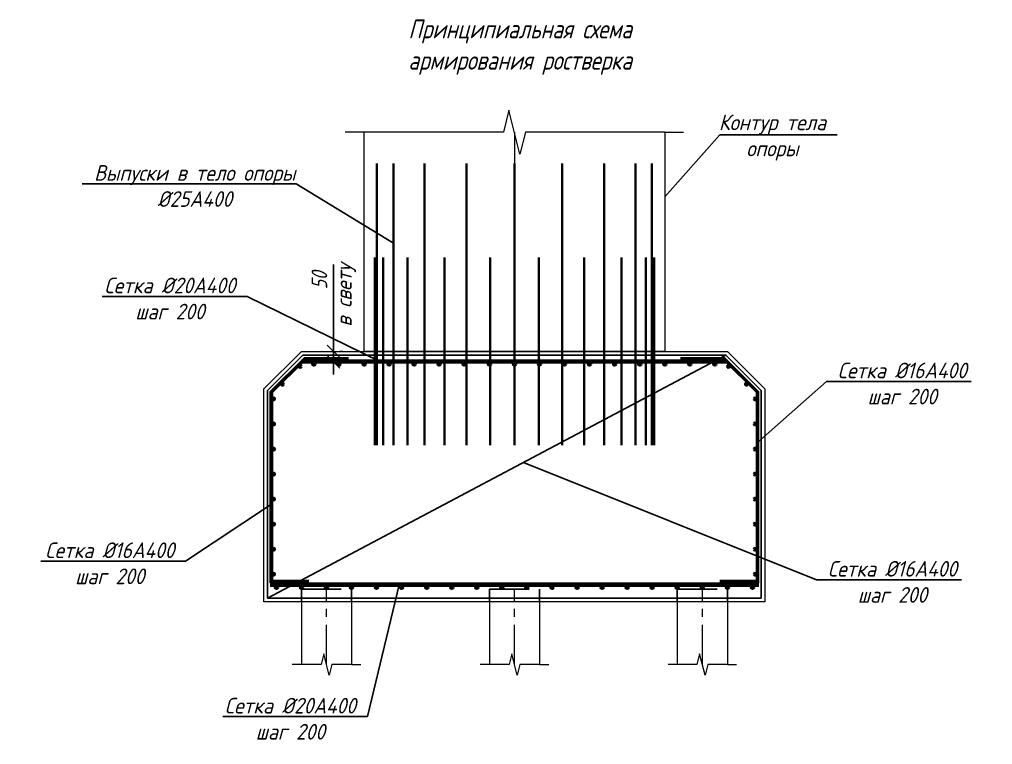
# Model space of a CAD drawing. Header units: millimetres. Extents: x 263685 to 14136308, y -2404013 to 2433772.
# Drawn here: x 7211914 to 7219681, y 772754 to 778544 of the extents above; entities that cross this region are included whole.
import ezdxf
from ezdxf import colors
from ezdxf.entities.mleader import LeaderData, LeaderLine
from ezdxf.math import Vec2, Vec3

# ---------------------------------------------------------------- set-up
doc = ezdxf.new("R2010")
doc.units = ezdxf.units.MM
for name, pattern in [('CENTER', [50.8, 31.75, -6.35, 6.35, -6.35]), ('невидимая', [9.525, 6.35, -3.175]), ('осевая', [2, 1.25, -0.25, 0.25, -0.25])]:
    doc.linetypes.add(name, pattern=pattern)
for name, color, linetype, lineweight in [('1-Оси', 1, 'CENTER', 20), ('Арматура', 1, 'Continuous', 40), ('Выноски', 3, 'Continuous', 15), ('ИС_ОПОР_Med_раб.арматура', 6, 'Continuous', 35), ('ИС_ОПОР_Wide_раб.арматура', 6, 'Continuous', 50), ('ИС_ОПОР_Тон', 3, 'Continuous', 18), ('ИС_Ось', 3, 'осевая', 18), ('ИС_ТаБл', 5, 'Continuous', 35), ('ИС_Тонкая', 3, 'Continuous', 18), ('Оси', 3, 'осевая', 18), ('Тонкая', 3, 'Continuous', 15)]:
    doc.layers.add(name, color=color, linetype=linetype, lineweight=lineweight)
doc.layers.add('ИС_Невидимая', color=4, linetype='невидимая')
doc.styles.add('0', font='isocpeur.ttf', dxfattribs={"width": 0.8, "oblique": 15})
doc.styles.add('ISOCPEUR', font='isocpeur.ttf', dxfattribs={"width": 0.8, "oblique": 15, "height": 2.5})
doc.styles.add('ROMANS', font='isocpeur.ttf', dxfattribs={"width": 0.9, "oblique": 15})
doc.dimstyles.new('50', dxfattribs={"dimscale": 50, "dimtxt": 2.5, "dimasz": 2, "dimexe": 1, "dimexo": 1.5, "dimgap": 1, "dimtad": 3, "dimdec": 0, "dimdsep": 46, "dimtxsty": '0', "dimblk1": 'OBLIQUE', "dimblk2": 'OBLIQUE', "dimsah": 1, "dimcen": 0.1, "dimdle": 1, "dimclrd": 256, "dimclre": 256, "dimclrt": 4, "dimadec": 0, "dimazin": 0, "dimtfac": 0.75, "dimtdec": 0, "dimtmove": 1, "dimatfit": 3, "dimldrblk": 'OBLIQUE', "dimfxl": 1, "dimtolj": 1, "dimtzin": 0, "dimarcsym": 0})

# ---------------------------------------------------------------- blocks, each defined once
blk = doc.blocks.new('_OBLIQUE')
at = {"color": 0, "linetype": 'ByBlock', "lineweight": -2}
blk.add_line((0.5, 0.5), (-0.5, -0.5), dxfattribs=at)
blk = doc.blocks.new('*D2077')
at = {"layer": 'Defpoints', "color": 0, "transparency": 16777216}
for p in [(7214420.8, 775893.1), (7214420.8, 775893.1), (7214420.8, 775809.6)]:
    blk.add_point(p, dxfattribs=at)
at = {"layer": 'Тонкая', "lineweight": -2, "transparency": 16777216}
for p, q in [((7214420.8, 776586.5), (7214420.8, 775893.1)), ((7214420.8, 775893.1), (7214420.8, 775993.1)), ((7214420.8, 775809.6), (7214420.8, 775893.1)), ((7214420.8, 775809.6), (7214420.8, 775893.1)), ((7214495.8, 775893.1), (7214470.8, 775893.1)), ((7214420.8, 775809.6), (7214420.8, 775709.6)), ((7214495.8, 775809.6), (7214470.8, 775809.6))]:
    blk.add_line(p, q, dxfattribs=at)
at = {"layer": 'Тонкая', "lineweight": -2, "transparency": 16777216, "xscale": 100, "yscale": 100, "zscale": 100}
for p, rotation in [((7214420.8, 775893.1), 270), ((7214420.8, 775809.6), 90)]:
    blk.add_blockref('_OBLIQUE', p, dxfattribs=dict(at, rotation=rotation))
at = {"layer": 'Тонкая', "color": 4, "transparency": 16777216, "insert": (7214308.3, 776459.8), "char_height": 125, "attachment_point": 5, "rotation": 90, "style": '0'}
blk.add_mtext('\\A1;50', dxfattribs=at)
blk = doc.blocks.new('_None')
blk = doc.blocks.new('*U1835')
at = {"color": 0, "linetype": 'ByBlock', "lineweight": -2}
for p, q in [((6.37, 0), (0, 0)), ((16.24, 0), (9.87, 0)), ((16.24, 0), (19.24, 0)), ((0, 0), (-3, 0))]:
    blk.add_line(p, q, dxfattribs=at)
blk.add_lwpolyline([(9.87, 0), (9, -3.5), (7.25, 3.5), (6.37, 0)], dxfattribs=at)
blk = doc.blocks.new('*U2073')
at = {"layer": '1-Оси', "ltscale": 10, "transparency": 33554687}
blk.add_lwpolyline([(0, -256.9), (0, 343.1)], dxfattribs=at)
at = {"layer": 'ИС_Невидимая', "ltscale": 50}
blk.add_lwpolyline([(-200, 243.1), (-200, 343.1), (200, 343.1), (200, 243.1)], dxfattribs=at)
at = {"layer": 'ИС_ОПОР_Тон', "ltscale": 500}
for p, q in [((-200, 243.1), (-200, -256.9)), ((200, 243.1), (200, -256.9))]:
    blk.add_line(p, q, dxfattribs=at)
at = {"layer": 'ИС_Тонкая', "xscale": 24.62300410485155, "yscale": 24.62300410485155, "zscale": 24.62300410485155}
blk.add_blockref('*U1835', (-200, -256.9), dxfattribs=at)
blk = doc.blocks.new('*U2074')
at = {"layer": 'Оси', "color": 0, "linetype": 'ByBlock', "lineweight": -2, "transparency": 16777216}
for p in [(0, 0), (1500, 0), (3000, 0)]:
    blk.add_blockref('*U2073', p, dxfattribs=at)
blk = doc.blocks.new('*U2062')
at = {"color": 0, "linetype": 'ByBlock', "lineweight": -2}
for p, q in [((0, 0), (-3, 0)), ((22.25, 0), (0, 0)), ((48, 0), (25.75, 0)), ((48, 0), (51, 0))]:
    blk.add_line(p, q, dxfattribs=at)
blk.add_lwpolyline([(25.75, 0), (24.875, -3.5), (23.125, 3.5), (22.25, 0)], dxfattribs=at)
blk = doc.blocks.new('*U2075')
at = {"layer": 'Арматура'}
h = blk.add_hatch(color=256, dxfattribs=at)
h.dxf.hatch_style = 1
h.paths.add_polyline_path([(-10, 0, 1), (10, 0, 1)])
at = {"layer": 'Арматура', "color": 1}
for radius in [11, 10]:
    blk.add_circle((0, 0), radius, dxfattribs=at)
blk = doc.blocks.new('*U2076')
at = {"layer": 'Арматура', "color": 0, "linetype": 'ByBlock', "lineweight": -2, "transparency": 16777216}
for p in [(0, 0), (200, 0), (400, 0), (600, 0), (800, 0), (1000, 0), (1200, 0), (1400, 0), (1600, 0), (1800, 0), (2000, 0), (2200, 0), (2400, 0), (2600, 0), (2800, 0), (3000, 0), (3200, 0)]:
    blk.add_blockref('*U2075', p, dxfattribs=at)
blk = doc.blocks.new('*U2068')
at = {"layer": 'Арматура'}
h = blk.add_hatch(color=256, dxfattribs=at)
h.dxf.hatch_style = 1
h.paths.add_polyline_path([(10, 0, 1), (-10, 0, 1)])
at = {"layer": 'Арматура', "color": 1}
for radius in [11, 10]:
    blk.add_circle((0, 0), radius, dxfattribs=at)
blk = doc.blocks.new('*U2067')
at = {"layer": 'Арматура', "color": 0, "linetype": 'ByBlock', "lineweight": -2, "transparency": 16777216}
for p in [(0, 0), (200, 0), (400, 0), (600, 0), (800, 0), (1000, 0), (1200, 0), (1400, 0), (1600, 0), (1800, 0), (2000, 0), (2200, 0), (2400, 0), (2600, 0), (2800, 0), (3000, 0), (3200, 0), (3400, 0), (3600, 0), (3800, 0)]:
    blk.add_blockref('*U2068', p, dxfattribs=at)
blk = doc.blocks.new('*U2071')
at = {"layer": 'ИС_ОПОР_Wide_раб.арматура'}
h = blk.add_hatch(color=256, dxfattribs=at)
h.dxf.hatch_style = 1
edge = h.paths.add_edge_path()
edge.add_arc((0, 0), 8, 0, 360)
at = {"color": 6}
blk.add_circle((0, 0), 9, dxfattribs=at)
at = {"layer": 'ИС_ОПОР_Wide_раб.арматура', "color": 6}
blk.add_circle((0, 0), 8, dxfattribs=at)
blk = doc.blocks.new('*U2072')
at = {"color": 0, "linetype": 'ByBlock', "lineweight": -2, "transparency": 16777216}
for p in [(0, 0), (0, -200), (0, -400), (0, -600), (0, -800), (0, -1000), (0, -1200), (0, -1400)]:
    blk.add_blockref('*U2071', p, dxfattribs=at)
blk = doc.blocks.new('*U2069')
at = {"layer": 'ИС_ОПОР_Wide_раб.арматура'}
h = blk.add_hatch(color=256, dxfattribs=at)
h.dxf.hatch_style = 1
edge = h.paths.add_edge_path()
edge.add_arc((0, 0), 8, 0, 360)
at = {"color": 6}
blk.add_circle((0, 0), 9, dxfattribs=at)
at = {"layer": 'ИС_ОПОР_Wide_раб.арматура', "color": 6}
blk.add_circle((0, 0), 8, dxfattribs=at)
blk = doc.blocks.new('*U2070')
at = {"color": 0, "linetype": 'ByBlock', "lineweight": -2, "transparency": 16777216}
for p in [(0, 0), (0, -200), (0, -400), (0, -600), (0, -800), (0, -1000), (0, -1200), (0, -1400)]:
    blk.add_blockref('*U2069', p, dxfattribs=at)

msp = doc.modelspace()

# ---------------------------------------------------------------- hatches: boundary and pattern name
at = {"layer": 'ИС_ОПОР_Wide_раб.арматура'}
h = msp.add_hatch(color=256, dxfattribs=at)
h.dxf.hatch_style = 1
edge = h.paths.add_edge_path()
edge.add_arc((7214154.8904, 775772.6858), 8, 0, 360)
h = msp.add_hatch(color=256, dxfattribs=at)
h.dxf.hatch_style = 1
edge = h.paths.add_edge_path()
edge.add_arc((7217575.0862, 775772.6858), 8, 180, 540, ccw=False)
h = msp.add_hatch(color=256, dxfattribs=at)
h.dxf.hatch_style = 1
edge = h.paths.add_edge_path()
edge.add_arc((7214013.4691, 775631.2644), 8, 0, 360)
h = msp.add_hatch(color=256, dxfattribs=at)
h.dxf.hatch_style = 1
edge = h.paths.add_edge_path()
edge.add_arc((7217716.5076, 775631.2644), 8, 180, 540, ccw=False)

# ---------------------------------------------------------------- linework, layer by layer
at = {"color": 5}
msp.add_line((7213894.9883, 773923.0923), (7217552.5619, 775863.0923), dxfattribs=at)
msp.add_lwpolyline([(7217834.9883, 773923.0923), (7213894.9883, 773923.0923), (7213894.9883, 775580.6659), (7214177.4147, 775863.0923), (7217552.5619, 775863.0923), (7217834.9883, 775580.6659)], close=True, dxfattribs=at)
at = {"color": 6}
for centre in [(7214154.8904, 775772.6858), (7217575.0862, 775772.6858), (7214013.4691, 775631.2644), (7217716.5076, 775631.2644)]:
    msp.add_circle(centre, 9, dxfattribs=at)
at = {"layer": 'Defpoints'}
for p, q in [((7213914.9883, 774041.0923), (7217814.9883, 774041.0923)), ((7213914.9883, 774019.0923), (7217814.9883, 774019.0923))]:
    msp.add_line(p, q, dxfattribs=at)
for points in [[(7214539.8412, 775842.0923), (7214186.1132, 775842.0923), (7213915.9883, 775571.9674), (7213915.9883, 774044.2395), (7214224.9883, 774044.2395)], [(7214539.8412, 775824.0923), (7214193.5691, 775824.0923), (7213933.9883, 775564.5116), (7213933.9883, 774062.2395), (7214224.9883, 774062.2395)], [(7214164.9883, 775824.0923), (7217564.9883, 775824.0923)], [(7214164.9883, 775802.0923), (7217564.9883, 775802.0923)], [(7217190.1355, 775842.0923), (7217543.8634, 775842.0923), (7217813.9883, 775571.9674), (7217813.9883, 774044.2395), (7217504.9883, 774044.2395)], [(7217190.1355, 775824.0923), (7217536.4076, 775824.0923), (7217795.9883, 775564.5116), (7217795.9883, 774062.2395), (7217504.9883, 774062.2395)]]:
    msp.add_lwpolyline(points, dxfattribs=at)
at = {"layer": 'Арматура', "color": 1}
msp.add_line((7213914.9883, 774030.0923), (7217814.9883, 774030.0923), dxfattribs=at)
msp.add_lwpolyline([(7214164.9883, 775813.0923), (7217564.9883, 775813.0923)], dxfattribs=at)
at = {"layer": 'ИС_ОПОР_Med_раб.арматура'}
for p, q in [((7214766.9617, 775143.0923), (7214766.9617, 777393.0923)), ((7214899.4022, 775143.0923), (7214899.4022, 777393.0923)), ((7215148.3091, 775143.0923), (7215148.3091, 777393.0923)), ((7215483.6603, 775143.0923), (7215483.6603, 777393.0923)), ((7215865.0077, 775143.0923), (7215865.0077, 777393.0923)), ((7216246.3551, 775143.0923), (7216246.3551, 777393.0923)), ((7216581.7064, 775143.0923), (7216581.7064, 777393.0923)), ((7216830.6132, 775143.0923), (7216830.6132, 777393.0923)), ((7216963.0538, 775143.0923), (7216963.0538, 777393.0923)), ((7214749.9838, 775143.0923), (7214749.9838, 776643.0923)), ((7214817.2644, 775143.0923), (7214817.2644, 776643.0923)), ((7215010.8795, 775143.0923), (7215010.8795, 776643.0923)), ((7215307.5151, 775143.0923), (7215307.5151, 776643.0923)), ((7215671.3926, 775143.0923), (7215671.3926, 776643.0923)), ((7216058.6229, 775143.0923), (7216058.6229, 776643.0923)), ((7216422.5003, 775143.0923), (7216422.5003, 776643.0923)), ((7216719.1359, 775143.0923), (7216719.1359, 776643.0923)), ((7216912.7511, 775143.0923), (7216912.7511, 776643.0923)), ((7216979.9929, 775143.0923), (7216979.9929, 776643.0923))]:
    msp.add_line(p, q, dxfattribs=at)
at = {"layer": 'ИС_ОПОР_Wide_раб.арматура'}
for points in [[(7214539.8412, 775833.0923), (7214189.8412, 775833.0923), (7213924.9883, 775568.2395), (7213924.9883, 774053.2395), (7214224.9883, 774053.2395)], [(7217190.1355, 775833.0923), (7217540.1355, 775833.0923), (7217804.9883, 775568.2395), (7217804.9883, 774053.2395), (7217504.9883, 774053.2395)]]:
    msp.add_lwpolyline(points, dxfattribs=at)
at = {"layer": 'ИС_ОПОР_Wide_раб.арматура', "color": 6}
for centre in [(7214154.8904, 775772.6858), (7217575.0862, 775772.6858), (7214013.4691, 775631.2644), (7217716.5076, 775631.2644)]:
    msp.add_circle(centre, 8, dxfattribs=at)
at = {"layer": 'ИС_ОПОР_Тон', "ltscale": 500}
msp.add_lwpolyline([(7217064.9587, 777643.0923), (7217064.9883, 775893.0923), (7214664.9883, 775893.0923), (7214664.9587, 777643.0923)], dxfattribs=at)
msp.add_lwpolyline([(7217864.9883, 773893.0923), (7213864.9883, 773893.0923), (7213864.9883, 775593.0923), (7214164.9883, 775893.0923), (7217564.9883, 775893.0923), (7217864.9883, 775593.0923)], close=True, dxfattribs=at)
at = {"layer": 'ИС_Ось', "linetype": 'осевая', "ltscale": 200}
msp.add_lwpolyline([(7215864.9883, 777643.1423), (7215864.9883, 775893.0923)], dxfattribs=at)

# ---------------------------------------------------------------- block references
msp.add_blockref('*U2072', (7213942.9883, 775513.2395))
at = {"xscale": -1}
msp.add_blockref('*U2070', (7217786.9883, 775513.2395), dxfattribs=at)
at = {"layer": 'Арматура'}
for name, p in [('*U2076', (7214264.9883, 775791.0923)), ('*U2067', (7213964.9883, 774008.0923))]:
    msp.add_blockref(name, p, dxfattribs=at)
at = {"layer": 'ИС_Тонкая', "xscale": 50, "yscale": 50, "zscale": 50}
msp.add_blockref('*U2062', (7214664.9587, 777643.0923), dxfattribs=at)
at = {"layer": 'Оси', "color": 3, "ltscale": 200}
msp.add_blockref('*U2074', (7214364.9883, 773650.0024), dxfattribs=at)

# ---------------------------------------------------------------- texts
at = {"layer": 'Выноски', "color": 4, "insert": (7214440.9182, 776341.4843), "char_height": 125, "attachment_point": 2, "rotation": 90, "style": 'ROMANS'}
msp.add_mtext('\\pxqc;в свету', dxfattribs=at)
at = {"layer": 'ИС_ТаБл', "color": 1, "insert": (7215910.4885, 778322.148), "char_height": 300, "width": 2415.530627, "attachment_point": 5, "style": 'ISOCPEUR'}
msp.add_mtext('\\pxsm1;{\\H0.5x;Принципиальная схема армирования ростверка}', dxfattribs=at)

# ---------------------------------------------------------------- dimensions: what is measured, and where the dimension line sits
at = {"layer": 'Тонкая', "color": 3}
dim = msp.add_linear_dim(base=(7214420.7701, 775893.0923), p1=(7214420.7701, 775809.5923), p2=(7214420.7701, 775893.0923), angle=90, text='50', dimstyle='50', dxfattribs=at)
dim.commit()
dim.dimension.update_dxf_attribs({"geometry": '*D2077', "text_midpoint": (7214440.9182, 776459.8007), "dimtype": 160})

# ---------------------------------------------------------------- leaders
ml = msp.add_multileader_mtext('Standard', dxfattribs=at)
ml.set_content('Контур тела\\Pопоры', color=4, style='ROMANS')
ml.set_leader_properties(color=256)
ml.set_arrow_properties(name='NONE')
ml.build(insert=Vec2(0, 0))
ml.multileader.update_dxf_attribs({"text_left_attachment_type": 6, "text_right_attachment_type": 6, "arrow_head_size": 600})
ctx = ml.context
ctx.base_point, ctx.char_height, ctx.arrow_head_size, ctx.plane_origin = Vec3(7217511.3714, 777621.7225), 125, 600, Vec3(7215682.6466, 777700.9309)
ctx.left_attachment, ctx.right_attachment, ctx.text_align_type = 6, 6, 1
notes = []
notes.append((ctx, [(0, (1, 1, 0), (7217503.3714, 777621.7225), (1, 0), 8, [(0, [(7217064.9674, 777127.23)], 0, [])])]))
ctx.mtext.insert, ctx.mtext.alignment, ctx.mtext.flow_direction = Vec3(7217924.3919, 777784.2225), 2, 5
ml = msp.add_multileader_mtext('Standard', dxfattribs=at)
ml.set_content('Выпуски в тело опоры\\P%%C25А400 ', color=4, style='ROMANS')
ml.set_leader_properties(color=256)
ml.set_arrow_properties(name='NONE')
ml.build(insert=Vec2(0, 0))
ml.multileader.update_dxf_attribs({"text_left_attachment_type": 6, "text_right_attachment_type": 6, "arrow_head_size": 600})
ctx = ml.context
ctx.base_point, ctx.char_height, ctx.arrow_head_size, ctx.plane_origin = Vec3(7212513.0855, 777230.5874), 125, 600, Vec3(7213346.4344, 778872.4866)
ctx.left_attachment, ctx.right_attachment, ctx.text_align_type = 6, 6, 1
notes.append((ctx, [(1, (1, 1, 0), (7214122.3292, 777230.5874), (-1, 0), 8, [(0, [(7214899.4022, 776756.9909)], 0, [])])]))
ctx.mtext.insert, ctx.mtext.width, ctx.mtext.alignment, ctx.mtext.flow_direction = Vec3(7213313.7073, 777380.5874), 1803.477495, 2, 5
ml = msp.add_multileader_mtext('Standard', dxfattribs=at)
ml.set_content('Сетка %%C20А400 \\Pшаг 200{\\C256; }', color=4, style='ROMANS')
ml.set_leader_properties(color=256)
ml.set_arrow_properties(name='NONE')
ml.build(insert=Vec2(0, 0))
ml.multileader.update_dxf_attribs({"text_left_attachment_type": 6, "text_right_attachment_type": 6, "arrow_head_size": 600})
ctx = ml.context
ctx.base_point, ctx.char_height, ctx.arrow_head_size, ctx.plane_origin = Vec3(7212506.4637, 776331.8357), 125, 600, Vec3(7212735.1424, 777788.0987)
ctx.left_attachment, ctx.right_attachment, ctx.text_align_type = 6, 6, 1
notes.append((ctx, [(1, (1, 1, 0), (7213732.4383, 776331.8357), (-1, 0), 8, [(0, [(7214791.2755, 775813.0923)], 0, [])])]))
ctx.mtext.insert, ctx.mtext.width, ctx.mtext.alignment, ctx.mtext.flow_direction = Vec3(7213115.451, 776481.8357), 1441.788338, 2, 5
ml = msp.add_multileader_mtext('Standard', dxfattribs=at)
ml.set_content('Сетка %%C16А400 \\Pшаг 200{\\C256; }', color=4, style='ROMANS')
ml.set_leader_properties(color=256)
ml.set_arrow_properties(name='NONE')
ml.build(insert=Vec2(0, 0))
ml.multileader.update_dxf_attribs({"text_left_attachment_type": 6, "text_right_attachment_type": 6, "arrow_head_size": 600})
ctx = ml.context
ctx.base_point, ctx.char_height, ctx.arrow_head_size, ctx.plane_origin = Vec3(7218362.7412, 775653.1244), 125, 600, Vec3(7218812.8211, 777295.0236)
ctx.left_attachment, ctx.right_attachment, ctx.text_align_type = 6, 6, 1
notes.append((ctx, [(0, (1, 1, 0), (7218354.7412, 775653.1244), (1, 0), 8, [(0, [(7217804.9883, 775165.7964)], 0, [])])]))
ctx.mtext.insert, ctx.mtext.width, ctx.mtext.alignment, ctx.mtext.flow_direction = Vec3(7218960.4785, 775803.1244), 1441.788338, 2, 5
ml = msp.add_multileader_mtext('Standard', dxfattribs=at)
ml.set_content('Сетка %%C16А400 \\Pшаг 200{\\C256; }', color=4, style='ROMANS')
ml.set_leader_properties(color=256)
ml.set_arrow_properties(name='NONE')
ml.build(insert=Vec2(0, 0))
ml.multileader.update_dxf_attribs({"text_left_attachment_type": 6, "text_right_attachment_type": 6, "arrow_head_size": 600})
ctx = ml.context
ctx.base_point, ctx.char_height, ctx.arrow_head_size, ctx.plane_origin = Vec3(7218284.3405, 774069.3263), 125, 600, Vec3(7218734.4204, 775711.2255)
ctx.left_attachment, ctx.right_attachment, ctx.text_align_type = 6, 6, 1
notes.append((ctx, [(0, (1, 1, 0), (7218276.3405, 774069.3263), (1, 0), 8, [(0, [(7215936.8279, 775006.0968)], 0, [])])]))
ctx.mtext.insert, ctx.mtext.width, ctx.mtext.alignment, ctx.mtext.flow_direction = Vec3(7218882.0778, 774219.3263), 1441.788338, 2, 5
ml = msp.add_multileader_mtext('Standard', dxfattribs=at)
ml.set_content('Сетка %%C16А400 \\Pшаг 200 ', color=4, style='ROMANS')
ml.set_leader_properties(color=256)
ml.set_arrow_properties(name='NONE')
ml.build(insert=Vec2(0, 0))
ml.multileader.update_dxf_attribs({"text_left_attachment_type": 6, "text_right_attachment_type": 6, "arrow_head_size": 600})
ctx = ml.context
ctx.base_point, ctx.char_height, ctx.arrow_head_size, ctx.plane_origin = Vec3(7212037.3986, 774217.6082), 125, 600, Vec3(7212464.9784, 775859.5074)
ctx.left_attachment, ctx.right_attachment, ctx.text_align_type = 6, 6, 1
notes.append((ctx, [(1, (1, 1, 0), (7213240.8732, 774217.6082), (-1, 0), 8, [(0, [(7213924.9883, 774673.6264)], 0, [])])]))
ctx.mtext.insert, ctx.mtext.width, ctx.mtext.alignment, ctx.mtext.flow_direction = Vec3(7212635.1359, 774367.6082), 1441.788338, 2, 5
ml = msp.add_multileader_mtext('Standard', dxfattribs=at)
ml.set_content('Сетка %%C20А400 \\Pшаг 200{\\C256; }', color=4, style='ROMANS')
ml.set_leader_properties(color=256)
ml.set_arrow_properties(name='NONE')
ml.build(insert=Vec2(0, 0))
ml.multileader.update_dxf_attribs({"text_left_attachment_type": 6, "text_right_attachment_type": 6, "arrow_head_size": 600})
ctx = ml.context
ctx.base_point, ctx.char_height, ctx.arrow_head_size, ctx.plane_origin = Vec3(7213467.3317, 772976.45), 125, 600, Vec3(7213917.4116, 774618.3492)
ctx.left_attachment, ctx.right_attachment, ctx.text_align_type = 6, 6, 1
notes.append((ctx, [(1, (1, 1, 0), (7214693.3063, 772976.45), (-1, 0), 8, [(0, [(7214945.9365, 774030.0923)], 0, [])])]))
ctx.mtext.insert, ctx.mtext.width, ctx.mtext.alignment, ctx.mtext.flow_direction = Vec3(7214076.319, 773126.45), 1441.788338, 2, 5
for ctx, leaders in notes:
    for number, flags, end, landing, length, lines in leaders:
        leader = LeaderData()
        leader.index, (leader.has_last_leader_line, leader.has_dogleg_vector, leader.attachment_direction) = number, flags
        leader.last_leader_point, leader.dogleg_vector, leader.dogleg_length = Vec3(end), Vec3(landing), length
        for number, points, colour, breaks in lines:
            line = LeaderLine()
            line.index, line.vertices, line.color, line.breaks = number, Vec3.list(points), colors.encode_raw_color(colour), breaks
            leader.lines.append(line)
        ctx.leaders.append(leader)

doc.saveas('drawing.dxf')
